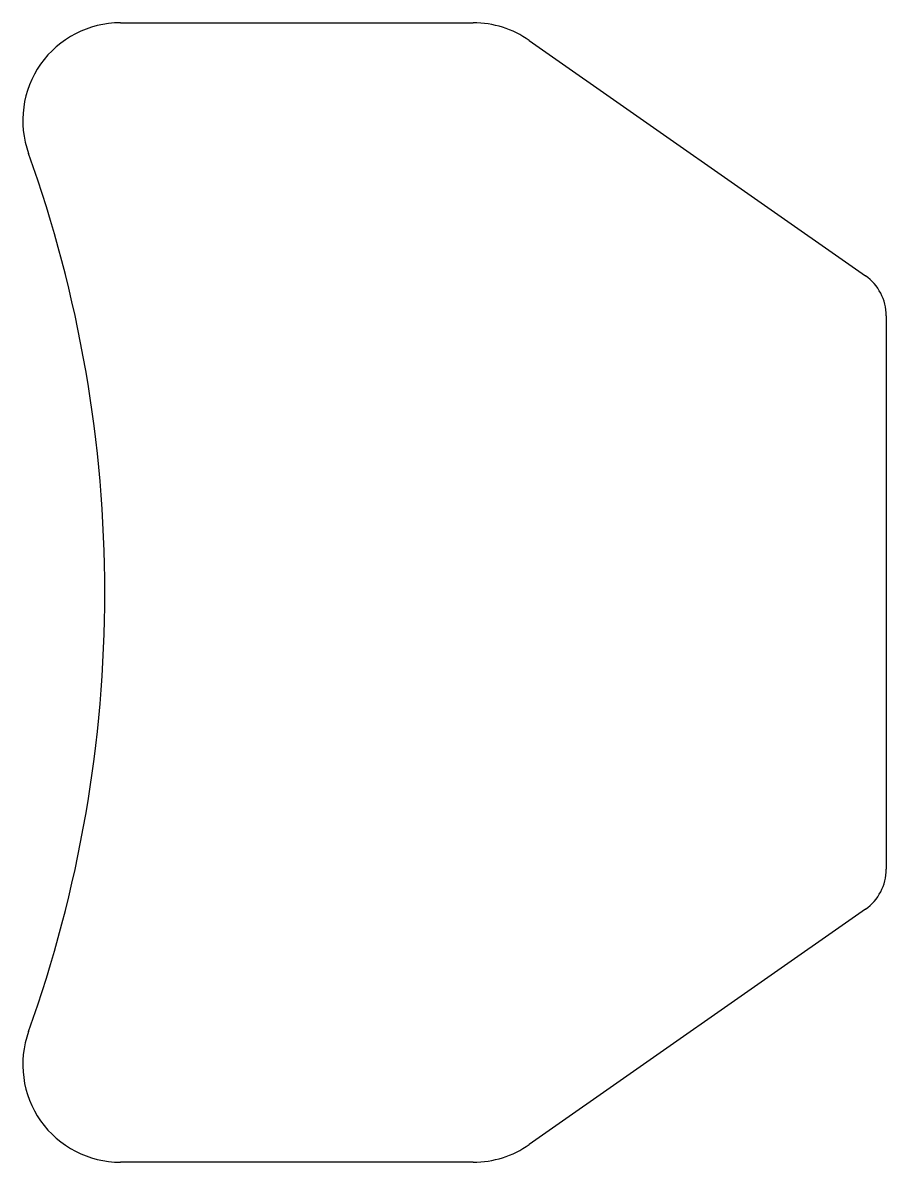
# Model space of a CAD drawing. Extents: x 316.4 to 342.9, y 749.7 to 784.7.
import ezdxf

# ---------------------------------------------------------------- set-up
doc = ezdxf.new("R2010")
doc.units = 0
doc.layers.get('0').update_dxf_attribs({"linetype": 'CONTINUOUS'})

msp = doc.modelspace()

# ---------------------------------------------------------------- linework, layer by layer
for p, q in [((319.352, 784.672), (330.187, 784.672)), ((331.907, 784.129), (342.231, 776.9)), ((342.871, 775.672), (342.871, 758.672)), ((342.231, 757.443), (331.907, 750.214)), ((330.187, 749.672), (319.352, 749.672))]:
    msp.add_line(p, q)
for centre, radius, start, end in [((319.352, 781.672), 3, 90, 199.7069), ((330.187, 781.672), 3, 55, 90), ((278.871, 767.172), 40, 340.2931, 19.7069), ((341.371, 775.672), 1.5, 0, 55), ((341.371, 758.672), 1.5, 305, 0), ((319.352, 752.672), 3, 160.2931, 270), ((330.187, 752.672), 3, 270, 305)]:
    msp.add_arc(centre, radius, start, end)

doc.saveas('drawing.dxf')
